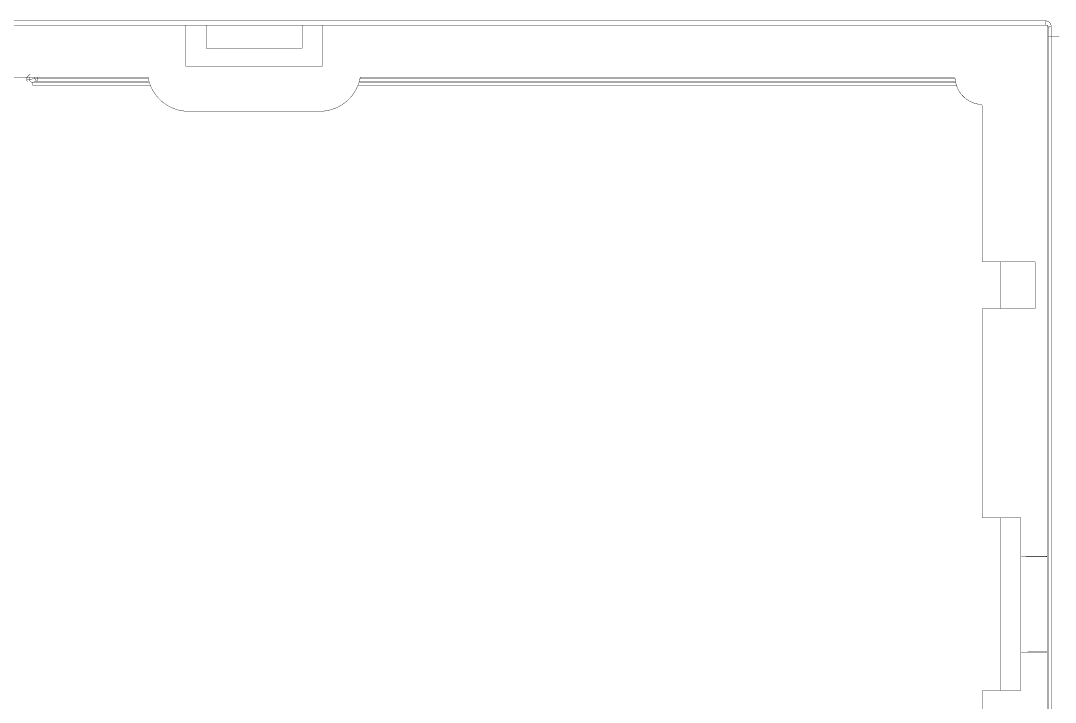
# Model space of a CAD drawing. Header units: inches. Extents: x 0 to 35.2, y -0.7 to 15.9.
# Drawn here: x 14.365 to 15.852, y 12.459 to 13.439 of the extents above; entities that cross this region are included whole.
import ezdxf

# ---------------------------------------------------------------- set-up
doc = ezdxf.new("R2010")
doc.units = ezdxf.units.IN
doc.header["$MEASUREMENT"] = 0
doc.layers.add('Dimensions', color=6, linetype='Continuous')

msp = doc.modelspace()

# ---------------------------------------------------------------- linework, layer by layer
at = {"layer": 'Dimensions', "const_width": 0.0005}
for points in [[(12.4994, 13.4389), (15.8385, 13.4389)], [(12.4994, 13.4329), (15.8385, 13.4329)], [(14.602, 13.3739), (14.602, 13.4329)], [(14.6315, 13.3995), (14.6315, 13.4329)], [(14.7693, 13.3995), (14.7693, 13.4329)], [(14.7989, 13.3739), (14.7989, 13.4329)], [(15.8385, 13.4329), (15.8385, 13.4389)], [(15.8405, 11.7681), (15.8405, 13.4324)], [(15.8425, 13.4155), (15.8425, 13.429)], [(15.8464, 13.4167), (15.8464, 13.4307)], [(15.8425, 13.4155), (15.8425, 13.4158)], [(15.8425, 11.785), (15.8425, 13.4155)], [(15.8425, 13.4158), (15.8428, 13.416)], [(15.8428, 13.416), (15.8431, 13.4162)], [(15.8431, 13.4162), (15.8436, 13.4164)], [(15.8436, 13.4164), (15.8442, 13.4165)], [(15.8442, 13.4165), (15.8449, 13.4166)], [(15.8449, 13.4166), (15.8456, 13.4167)], [(15.8456, 13.4167), (15.8464, 13.4167)], [(15.8464, 11.7838), (15.8464, 13.4167)], [(15.8464, 13.4167), (15.8582, 13.4167)], [(14.6315, 13.3995), (14.7693, 13.3995)], [(14.602, 13.3739), (14.7989, 13.3739)], [(14.2969, 13.3581), (14.5479, 13.3581)], [(14.3736, 13.3546), (14.3736, 13.3581)], [(14.3742, 13.3575), (14.3742, 13.3576)], [(14.3743, 13.3577), (14.3743, 13.3578)], [(14.3742, 13.3576), (14.3743, 13.3577)], [(14.3744, 13.3579), (14.3744, 13.358)], [(14.3743, 13.3578), (14.3744, 13.3579)], [(14.3745, 13.3581), (14.3745, 13.3583)], [(14.3744, 13.358), (14.3745, 13.3581)], [(14.3745, 13.3583), (14.3746, 13.3584)], [(14.3747, 13.3585), (14.3747, 13.3586)], [(14.3746, 13.3584), (14.3747, 13.3585)], [(14.3748, 13.3587), (14.3749, 13.3588)], [(14.3747, 13.3586), (14.3748, 13.3587)], [(14.3749, 13.3588), (14.3749, 13.3589)], [(14.375, 13.359), (14.3751, 13.3591)], [(14.3749, 13.3589), (14.375, 13.359)], [(14.3751, 13.3591), (14.3751, 13.3592)], [(14.3751, 13.3592), (14.3752, 13.3593)], [(14.3753, 13.3594), (14.3754, 13.3595)], [(14.3752, 13.3593), (14.3753, 13.3594)], [(14.3754, 13.3595), (14.3754, 13.3596)], [(14.3754, 13.3596), (14.3755, 13.3597)], [(14.3756, 13.3598), (14.3757, 13.3599)], [(14.3755, 13.3597), (14.3756, 13.3598)], [(14.3757, 13.3599), (14.3758, 13.36)], [(14.3758, 13.36), (14.3758, 13.3601)], [(14.3758, 13.3601), (14.3759, 13.3601)], [(14.3759, 13.3601), (14.376, 13.3602)], [(14.376, 13.3602), (14.3761, 13.3603)], [(14.3761, 13.3603), (14.3762, 13.3604)], [(14.3763, 13.3605), (14.3764, 13.3606)], [(14.3762, 13.3604), (14.3763, 13.3605)], [(14.3764, 13.3606), (14.3765, 13.3606)], [(14.3765, 13.3606), (14.3766, 13.3607)], [(14.3766, 13.3607), (14.3767, 13.3608)], [(14.3767, 13.3608), (14.3768, 13.3609)], [(14.3768, 13.3609), (14.3769, 13.3609)], [(14.3769, 13.3609), (14.377, 13.361)], [(14.377, 13.361), (14.3771, 13.3611)], [(14.3771, 13.3611), (14.3772, 13.3612)], [(14.3772, 13.3612), (14.3773, 13.3612)], [(14.3773, 13.3612), (14.3774, 13.3613)], [(14.3774, 13.3613), (14.3775, 13.3614)], [(14.3775, 13.3614), (14.3776, 13.3614)], [(14.3776, 13.3614), (14.3777, 13.3615)], [(14.3776, 13.3546), (14.3776, 13.3581)], [(14.3777, 13.3615), (14.3778, 13.3615)], [(14.3778, 13.3615), (14.3779, 13.3616)], [(14.3779, 13.3616), (14.378, 13.3616)], [(14.378, 13.3616), (14.3781, 13.3617)], [(14.3781, 13.3617), (14.3783, 13.3618)], [(14.3783, 13.3618), (14.3784, 13.3618)], [(14.3784, 13.3618), (14.3785, 13.3619)], [(14.3853, 13.3561), (14.3853, 13.3581)], [(14.3893, 13.3561), (14.3893, 13.3581)], [(14.853, 13.3581), (15.7046, 13.3581)], [(14.3737, 13.3556), (14.3737, 13.3557)], [(14.3737, 13.3554), (14.3737, 13.3556)], [(14.3737, 13.3553), (14.3737, 13.3554)], [(14.3737, 13.3552), (14.3737, 13.3553)], [(14.3736, 13.3551), (14.3737, 13.3552)], [(14.3736, 13.3549), (14.3736, 13.3551)], [(14.3736, 13.3548), (14.3736, 13.3549)], [(14.3736, 13.3547), (14.3736, 13.3548)], [(14.3736, 13.3546), (14.3736, 13.3547)], [(14.3736, 13.3546), (14.3736, 13.3544)], [(14.3736, 13.3546), (14.3776, 13.3546)], [(14.3736, 13.3544), (14.3736, 13.3543)], [(14.3736, 13.3543), (14.3736, 13.3542)], [(14.3736, 13.3542), (14.3737, 13.3541)], [(14.3737, 13.3541), (14.3737, 13.354)], [(14.3737, 13.354), (14.3737, 13.3538)], [(14.3737, 13.3538), (14.3737, 13.3537)], [(14.3737, 13.3537), (14.3737, 13.3536)], [(14.3737, 13.3536), (14.3737, 13.3535)], [(14.3738, 13.3562), (14.3738, 13.3563)], [(14.3738, 13.356), (14.3738, 13.3562)], [(14.3737, 13.3559), (14.3738, 13.356)], [(14.3737, 13.3558), (14.3737, 13.3559)], [(14.3737, 13.3557), (14.3737, 13.3558)], [(14.3737, 13.3535), (14.3737, 13.3533)], [(14.3737, 13.3533), (14.3738, 13.3532)], [(14.3738, 13.3532), (14.3738, 13.3531)], [(14.3738, 13.3531), (14.3738, 13.353)], [(14.3739, 13.3565), (14.3739, 13.3566)], [(14.3738, 13.3564), (14.3739, 13.3565)], [(14.3738, 13.3563), (14.3738, 13.3564)], [(14.3738, 13.353), (14.3738, 13.3529)], [(14.3738, 13.3529), (14.3739, 13.3527)], [(14.3739, 13.3527), (14.3739, 13.3526)], [(14.3739, 13.3526), (14.3739, 13.3525)], [(14.374, 13.3569), (14.374, 13.357)], [(14.3739, 13.3568), (14.374, 13.3569)], [(14.3739, 13.3566), (14.3739, 13.3568)], [(14.3739, 13.3525), (14.374, 13.3524)], [(14.374, 13.3524), (14.374, 13.3523)], [(14.374, 13.3523), (14.374, 13.3521)], [(14.3741, 13.3572), (14.3741, 13.3574)], [(14.3741, 13.3571), (14.3741, 13.3572)], [(14.374, 13.357), (14.3741, 13.3571)], [(14.374, 13.3521), (14.3741, 13.352)], [(14.3741, 13.352), (14.3741, 13.3519)], [(14.3741, 13.3574), (14.3742, 13.3575)], [(14.3741, 13.3519), (14.3741, 13.3518)], [(14.3741, 13.3518), (14.3742, 13.3517)], [(14.3742, 13.3517), (14.3742, 13.3516)], [(14.3776, 13.3546), (14.3853, 13.3561)], [(14.3776, 13.3546), (14.3776, 13.3545)], [(14.3776, 13.3545), (14.3776, 13.3545)], [(14.3776, 13.3545), (14.3776, 13.3544)], [(14.3776, 13.3544), (14.3776, 13.3543)], [(14.3776, 13.3543), (14.3776, 13.3543)], [(14.3776, 13.3543), (14.3776, 13.3542)], [(14.3776, 13.3542), (14.3776, 13.3541)], [(14.3776, 13.3541), (14.3776, 13.3541)], [(14.3776, 13.3541), (14.3776, 13.354)], [(14.3776, 13.354), (14.3776, 13.354)], [(14.3776, 13.354), (14.3776, 13.3539)], [(14.3776, 13.3539), (14.3776, 13.3538)], [(14.3776, 13.3538), (14.3776, 13.3538)], [(14.3776, 13.3538), (14.3777, 13.3537)], [(14.3777, 13.3537), (14.3777, 13.3537)], [(14.3777, 13.3537), (14.3777, 13.3536)], [(14.3777, 13.3536), (14.3777, 13.3535)], [(14.3777, 13.3535), (14.3777, 13.3535)], [(14.3777, 13.3535), (14.3777, 13.3534)], [(14.3777, 13.3534), (14.3778, 13.3534)], [(14.3778, 13.3534), (14.3778, 13.3533)], [(14.3778, 13.3533), (14.3778, 13.3532)], [(14.3778, 13.3532), (14.3778, 13.3532)], [(14.3778, 13.3532), (14.3778, 13.3531)], [(14.3778, 13.3531), (14.3779, 13.3531)], [(14.3779, 13.3531), (14.3779, 13.353)], [(14.3779, 13.353), (14.3779, 13.353)], [(14.3779, 13.353), (14.3779, 13.3529)], [(14.3779, 13.3529), (14.378, 13.3529)], [(14.378, 13.3529), (14.378, 13.3528)], [(14.378, 13.3528), (14.378, 13.3527)], [(14.378, 13.3527), (14.3781, 13.3527)], [(14.3781, 13.3527), (14.3781, 13.3526)], [(14.3781, 13.3526), (14.3781, 13.3526)], [(14.3781, 13.3526), (14.3781, 13.3525)], [(14.3781, 13.3525), (14.3782, 13.3525)], [(14.3782, 13.3525), (14.3782, 13.3524)], [(14.3782, 13.3524), (14.3782, 13.3524)], [(14.3782, 13.3524), (14.3783, 13.3523)], [(14.3783, 13.3523), (14.3783, 13.3523)], [(14.3783, 13.3523), (14.3784, 13.3522)], [(14.3784, 13.3522), (14.3784, 13.3522)], [(14.3784, 13.3522), (14.3784, 13.3521)], [(14.3784, 13.3521), (14.3785, 13.3521)], [(14.3785, 13.3521), (14.3785, 13.352)], [(14.3785, 13.352), (14.3786, 13.352)], [(14.3786, 13.352), (14.3786, 13.3519)], [(14.3786, 13.3519), (14.3786, 13.3519)], [(14.3786, 13.3519), (14.3787, 13.3518)], [(14.3787, 13.3518), (14.3787, 13.3518)], [(14.3787, 13.3518), (14.3788, 13.3518)], [(14.3788, 13.3518), (14.3788, 13.3517)], [(14.3788, 13.3517), (14.3789, 13.3517)], [(14.3789, 13.3517), (14.3789, 13.3516)], [(14.3789, 13.3516), (14.3789, 13.3516)], [(14.3789, 13.3516), (14.379, 13.3515)], [(14.379, 13.3515), (14.379, 13.3515)], [(14.379, 13.3515), (14.3791, 13.3515)], [(14.3791, 13.3515), (14.3791, 13.3514)], [(14.3791, 13.3514), (14.3792, 13.3514)], [(14.3792, 13.3514), (14.3792, 13.3514)], [(14.3792, 13.3514), (14.3793, 13.3513)], [(14.3793, 13.3513), (14.3793, 13.3513)], [(14.3793, 13.3513), (14.3794, 13.3513)], [(14.3794, 13.3513), (14.3795, 13.3512)], [(14.3795, 13.3512), (14.3795, 13.3512)], [(14.3795, 13.3512), (14.3796, 13.3512)], [(14.3796, 13.3512), (14.3796, 13.3511)], [(14.3796, 13.3511), (14.3797, 13.3511)], [(14.3797, 13.3511), (14.3797, 13.3511)], [(14.3797, 13.3511), (14.3798, 13.351)], [(14.3798, 13.351), (14.3798, 13.351)], [(14.3798, 13.351), (14.3799, 13.351)], [(14.3799, 13.351), (14.3799, 13.351)], [(14.3799, 13.351), (14.38, 13.3509)], [(14.38, 13.3509), (14.3801, 13.3509)], [(14.3801, 13.3509), (14.3801, 13.3509)], [(14.3801, 13.3509), (14.3802, 13.3509)], [(14.3802, 13.3509), (14.3802, 13.3509)], [(14.3802, 13.3509), (14.3803, 13.3508)], [(14.3803, 13.3508), (14.3804, 13.3508)], [(14.3804, 13.3508), (14.3804, 13.3508)], [(14.3804, 13.3508), (14.3805, 13.3508)], [(14.3805, 13.3508), (14.3805, 13.3508)], [(14.3805, 13.3508), (14.3806, 13.3508)], [(14.3806, 13.3508), (14.3807, 13.3507)], [(14.3807, 13.3507), (14.3807, 13.3507)], [(14.3807, 13.3507), (14.3808, 13.3507)], [(14.3808, 13.3507), (14.3808, 13.3507)], [(14.3808, 13.3507), (14.3809, 13.3507)], [(14.3809, 13.3507), (14.381, 13.3507)], [(14.381, 13.3507), (14.381, 13.3507)], [(14.381, 13.3507), (14.3811, 13.3507)], [(14.3811, 13.3507), (14.3811, 13.3507)], [(14.3811, 13.3507), (14.3812, 13.3507)], [(14.3812, 13.3507), (14.3813, 13.3507)], [(14.3813, 13.3507), (14.3813, 13.3507)], [(14.3813, 13.3507), (14.3814, 13.3506)], [(14.3814, 13.3506), (14.3815, 13.3506)], [(14.3815, 13.3506), (14.3815, 13.3506)], [(14.3815, 13.3506), (14.3893, 13.3522)], [(14.3815, 13.3467), (14.3815, 13.3506)], [(14.3815, 13.3506), (14.5497, 13.3506)], [(14.3815, 13.3467), (14.551, 13.3467)], [(14.3853, 13.3561), (14.3893, 13.3561)], [(14.3893, 13.3522), (14.3893, 13.3561)], [(14.3893, 13.3561), (14.5483, 13.3561)], [(14.3893, 13.3522), (14.5492, 13.3522)], [(14.8499, 13.3467), (15.71, 13.3467)], [(14.8512, 13.3506), (15.709, 13.3506)], [(14.8517, 13.3522), (15.7088, 13.3522)], [(14.8526, 13.3561), (15.708, 13.3561)], [(15.7477, 13.0924), (15.7477, 13.315)], [(14.6061, 13.3089), (14.7948, 13.3089)], [(15.7477, 13.0924), (15.8232, 13.0924)], [(15.7733, 13.0255), (15.7733, 13.0924)], [(15.8232, 13.0255), (15.8232, 13.0924)], [(15.7477, 12.7243), (15.7477, 13.0255)], [(15.7477, 13.0255), (15.8232, 13.0255)], [(15.7477, 12.7243), (15.8028, 12.7243)], [(15.7733, 12.4762), (15.7733, 12.7243)], [(15.8028, 12.6692), (15.8028, 12.7243)], [(15.8028, 12.5314), (15.8028, 12.6692)], [(15.8028, 12.6692), (15.8405, 12.6686)], [(15.8028, 12.6692), (15.8405, 12.6692)], [(15.8028, 12.5314), (15.8405, 12.5319)], [(15.8028, 12.5314), (15.8405, 12.5314)], [(15.8028, 12.4762), (15.8028, 12.5314)], [(15.7477, 12.4762), (15.8028, 12.4762)], [(15.7477, 12.1751), (15.7477, 12.4762)]]:
    msp.add_lwpolyline(points, dxfattribs=at)
at = {"layer": 'Dimensions', "const_width": 0.00025}
for points in [[(14.6019, 13.4329, 1), (14.6021, 13.4329, 1)], [(14.6314, 13.4329, 1), (14.6317, 13.4329, 1)], [(14.7692, 13.4329, 1), (14.7695, 13.4329, 1)], [(14.7987, 13.4329, 1), (14.799, 13.4329, 1)], [(15.8384, 13.4389, 1), (15.8386, 13.4389, 1)], [(15.8384, 13.4389, 1), (15.8386, 13.4389, 1)], [(15.8384, 13.4389, 1), (15.8386, 13.4389, 1)], [(15.8384, 13.4329, 1), (15.8386, 13.4329, 1)], [(15.8384, 13.4329, 1), (15.8386, 13.4329, 1)], [(15.8384, 13.4329, 1), (15.8386, 13.4329, 1)], [(15.8404, 13.4324, 1), (15.8406, 13.4324, 1)], [(15.8449, 13.4353, 1), (15.8452, 13.4353, 1)], [(15.8449, 13.4353, 1), (15.8452, 13.4353, 1)], [(15.8423, 13.429, 1), (15.8426, 13.429, 1)], [(15.8423, 13.429, 1), (15.8426, 13.429, 1)], [(15.8423, 13.429, 1), (15.8426, 13.429, 1)], [(15.8431, 13.43, 1), (15.8433, 13.43, 1)], [(15.8431, 13.43, 1), (15.8433, 13.43, 1)], [(15.844, 13.4304, 1), (15.8442, 13.4304, 1)], [(15.844, 13.4304, 1), (15.8442, 13.4304, 1)], [(15.845, 13.4306, 1), (15.8453, 13.4306, 1)], [(15.845, 13.4306, 1), (15.8453, 13.4306, 1)], [(15.8463, 13.4307, 1), (15.8465, 13.4307, 1)], [(15.8463, 13.4307, 1), (15.8465, 13.4307, 1)], [(15.8463, 13.4307, 1), (15.8465, 13.4307, 1)], [(15.8423, 13.4155, 1), (15.8426, 13.4155, 1)], [(15.8423, 13.4155, 1), (15.8426, 13.4155, 1)], [(15.8423, 13.4155, 1), (15.8426, 13.4155, 1)], [(15.8424, 13.4158, 1), (15.8427, 13.4158, 1)], [(15.8424, 13.4158, 1), (15.8427, 13.4158, 1)], [(15.8426, 13.416, 1), (15.8429, 13.416, 1)], [(15.8426, 13.416, 1), (15.8429, 13.416, 1)], [(15.843, 13.4162, 1), (15.8432, 13.4162, 1)], [(15.843, 13.4162, 1), (15.8432, 13.4162, 1)], [(15.8435, 13.4164, 1), (15.8437, 13.4164, 1)], [(15.8435, 13.4164, 1), (15.8437, 13.4164, 1)], [(15.8441, 13.4165, 1), (15.8443, 13.4165, 1)], [(15.8441, 13.4165, 1), (15.8443, 13.4165, 1)], [(15.8448, 13.4166, 1), (15.845, 13.4166, 1)], [(15.8448, 13.4166, 1), (15.845, 13.4166, 1)], [(15.8455, 13.4167, 1), (15.8457, 13.4167, 1)], [(15.8455, 13.4167, 1), (15.8457, 13.4167, 1)], [(15.8463, 13.4167, 1), (15.8465, 13.4167, 1)], [(15.8463, 13.4167, 1), (15.8465, 13.4167, 1)], [(15.8463, 13.4167, 1), (15.8465, 13.4167, 1)], [(15.8463, 13.4167, 1), (15.8465, 13.4167, 1)], [(14.6314, 13.3995, 1), (14.6317, 13.3995, 1)], [(14.6314, 13.3995, 1), (14.6317, 13.3995, 1)], [(14.7692, 13.3995, 1), (14.7695, 13.3995, 1)], [(14.7692, 13.3995, 1), (14.7695, 13.3995, 1)], [(14.6019, 13.3739, 1), (14.6021, 13.3739, 1)], [(14.6019, 13.3739, 1), (14.6021, 13.3739, 1)], [(14.7987, 13.3739, 1), (14.799, 13.3739, 1)], [(14.7987, 13.3739, 1), (14.799, 13.3739, 1)], [(14.3735, 13.3581, 1), (14.3738, 13.3581, 1)], [(14.3742, 13.3577, 1), (14.3744, 13.3577, 1)], [(14.3742, 13.3577, 1), (14.3744, 13.3577, 1)], [(14.3741, 13.3576, 1), (14.3744, 13.3576, 1)], [(14.3741, 13.3576, 1), (14.3744, 13.3576, 1)], [(14.3743, 13.3579, 1), (14.3745, 13.3579, 1)], [(14.3743, 13.3579, 1), (14.3745, 13.3579, 1)], [(14.3742, 13.3578, 1), (14.3745, 13.3578, 1)], [(14.3742, 13.3578, 1), (14.3745, 13.3578, 1)], [(14.3744, 13.3581, 1), (14.3746, 13.3581, 1)], [(14.3744, 13.3581, 1), (14.3746, 13.3581, 1)], [(14.3743, 13.358, 1), (14.3746, 13.358, 1)], [(14.3743, 13.358, 1), (14.3746, 13.358, 1)], [(14.3744, 13.3583, 1), (14.3747, 13.3583, 1)], [(14.3744, 13.3583, 1), (14.3747, 13.3583, 1)], [(14.3745, 13.3585, 1), (14.3748, 13.3585, 1)], [(14.3745, 13.3585, 1), (14.3748, 13.3585, 1)], [(14.3745, 13.3584, 1), (14.3747, 13.3584, 1)], [(14.3745, 13.3584, 1), (14.3747, 13.3584, 1)], [(14.3747, 13.3587, 1), (14.3749, 13.3587, 1)], [(14.3747, 13.3587, 1), (14.3749, 13.3587, 1)], [(14.3746, 13.3586, 1), (14.3749, 13.3586, 1)], [(14.3746, 13.3586, 1), (14.3749, 13.3586, 1)], [(14.3747, 13.3588, 1), (14.375, 13.3588, 1)], [(14.3747, 13.3588, 1), (14.375, 13.3588, 1)], [(14.3749, 13.359, 1), (14.3751, 13.359, 1)], [(14.3749, 13.359, 1), (14.3751, 13.359, 1)], [(14.3748, 13.3589, 1), (14.375, 13.3589, 1)], [(14.3748, 13.3589, 1), (14.375, 13.3589, 1)], [(14.3749, 13.3591, 1), (14.3752, 13.3591, 1)], [(14.3749, 13.3591, 1), (14.3752, 13.3591, 1)], [(14.375, 13.3592, 1), (14.3753, 13.3592, 1)], [(14.375, 13.3592, 1), (14.3753, 13.3592, 1)], [(14.3752, 13.3594, 1), (14.3754, 13.3594, 1)], [(14.3752, 13.3594, 1), (14.3754, 13.3594, 1)], [(14.3751, 13.3593, 1), (14.3753, 13.3593, 1)], [(14.3751, 13.3593, 1), (14.3753, 13.3593, 1)], [(14.3752, 13.3595, 1), (14.3755, 13.3595, 1)], [(14.3752, 13.3595, 1), (14.3755, 13.3595, 1)], [(14.3753, 13.3596, 1), (14.3756, 13.3596, 1)], [(14.3753, 13.3596, 1), (14.3756, 13.3596, 1)], [(14.3755, 13.3598, 1), (14.3757, 13.3598, 1)], [(14.3755, 13.3598, 1), (14.3757, 13.3598, 1)], [(14.3754, 13.3597, 1), (14.3756, 13.3597, 1)], [(14.3754, 13.3597, 1), (14.3756, 13.3597, 1)], [(14.3756, 13.3599, 1), (14.3758, 13.3599, 1)], [(14.3756, 13.3599, 1), (14.3758, 13.3599, 1)], [(14.3756, 13.36, 1), (14.3759, 13.36, 1)], [(14.3756, 13.36, 1), (14.3759, 13.36, 1)], [(14.3757, 13.3601, 1), (14.376, 13.3601, 1)], [(14.3757, 13.3601, 1), (14.376, 13.3601, 1)], [(14.3758, 13.3601, 1), (14.3761, 13.3601, 1)], [(14.3758, 13.3601, 1), (14.3761, 13.3601, 1)], [(14.3759, 13.3602, 1), (14.3761, 13.3602, 1)], [(14.3759, 13.3602, 1), (14.3761, 13.3602, 1)], [(14.376, 13.3603, 1), (14.3762, 13.3603, 1)], [(14.376, 13.3603, 1), (14.3762, 13.3603, 1)], [(14.3762, 13.3605, 1), (14.3764, 13.3605, 1)], [(14.3762, 13.3605, 1), (14.3764, 13.3605, 1)], [(14.3761, 13.3604, 1), (14.3763, 13.3604, 1)], [(14.3761, 13.3604, 1), (14.3763, 13.3604, 1)], [(14.3763, 13.3606, 1), (14.3765, 13.3606, 1)], [(14.3763, 13.3606, 1), (14.3765, 13.3606, 1)], [(14.3764, 13.3606, 1), (14.3766, 13.3606, 1)], [(14.3764, 13.3606, 1), (14.3766, 13.3606, 1)], [(14.3765, 13.3607, 1), (14.3767, 13.3607, 1)], [(14.3765, 13.3607, 1), (14.3767, 13.3607, 1)], [(14.3765, 13.3608, 1), (14.3768, 13.3608, 1)], [(14.3765, 13.3608, 1), (14.3768, 13.3608, 1)], [(14.3766, 13.3609, 1), (14.3769, 13.3609, 1)], [(14.3766, 13.3609, 1), (14.3769, 13.3609, 1)], [(14.3767, 13.3609, 1), (14.377, 13.3609, 1)], [(14.3767, 13.3609, 1), (14.377, 13.3609, 1)], [(14.3768, 13.361, 1), (14.3771, 13.361, 1)], [(14.3768, 13.361, 1), (14.3771, 13.361, 1)], [(14.3769, 13.3611, 1), (14.3772, 13.3611, 1)], [(14.3769, 13.3611, 1), (14.3772, 13.3611, 1)], [(14.3771, 13.3612, 1), (14.3773, 13.3612, 1)], [(14.3771, 13.3612, 1), (14.3773, 13.3612, 1)], [(14.3772, 13.3612, 1), (14.3774, 13.3612, 1)], [(14.3772, 13.3612, 1), (14.3774, 13.3612, 1)], [(14.3773, 13.3613, 1), (14.3775, 13.3613, 1)], [(14.3773, 13.3613, 1), (14.3775, 13.3613, 1)], [(14.3774, 13.3614, 1), (14.3776, 13.3614, 1)], [(14.3774, 13.3614, 1), (14.3776, 13.3614, 1)], [(14.3775, 13.3614, 1), (14.3777, 13.3614, 1)], [(14.3775, 13.3614, 1), (14.3777, 13.3614, 1)], [(14.3774, 13.3581, 1), (14.3777, 13.3581, 1)], [(14.3776, 13.3615, 1), (14.3778, 13.3615, 1)], [(14.3776, 13.3615, 1), (14.3778, 13.3615, 1)], [(14.3777, 13.3615, 1), (14.3779, 13.3615, 1)], [(14.3777, 13.3615, 1), (14.3779, 13.3615, 1)], [(14.3778, 13.3616, 1), (14.378, 13.3616, 1)], [(14.3778, 13.3616, 1), (14.378, 13.3616, 1)], [(14.3779, 13.3616, 1), (14.3782, 13.3616, 1)], [(14.3779, 13.3616, 1), (14.3782, 13.3616, 1)], [(14.378, 13.3617, 1), (14.3783, 13.3617, 1)], [(14.378, 13.3617, 1), (14.3783, 13.3617, 1)], [(14.3781, 13.3618, 1), (14.3784, 13.3618, 1)], [(14.3781, 13.3618, 1), (14.3784, 13.3618, 1)], [(14.3782, 13.3618, 1), (14.3785, 13.3618, 1)], [(14.3782, 13.3618, 1), (14.3785, 13.3618, 1)], [(14.3784, 13.3619, 1), (14.3786, 13.3619, 1)], [(14.3852, 13.3581, 1), (14.3854, 13.3581, 1)], [(14.3891, 13.3581, 1), (14.3894, 13.3581, 1)], [(14.5478, 13.3581, 1), (14.548, 13.3581, 1)], [(14.5478, 13.3581, 1), (14.548, 13.3581, 1)], [(14.8529, 13.3581, 1), (14.8531, 13.3581, 1)], [(14.8529, 13.3581, 1), (14.8531, 13.3581, 1)], [(15.7044, 13.3581, 1), (15.7047, 13.3581, 1)], [(15.7044, 13.3581, 1), (15.7047, 13.3581, 1)], [(14.3736, 13.3556, 1), (14.3738, 13.3556, 1)], [(14.3736, 13.3556, 1), (14.3738, 13.3556, 1)], [(14.3736, 13.3554, 1), (14.3738, 13.3554, 1)], [(14.3736, 13.3554, 1), (14.3738, 13.3554, 1)], [(14.3735, 13.3553, 1), (14.3738, 13.3553, 1)], [(14.3735, 13.3553, 1), (14.3738, 13.3553, 1)], [(14.3735, 13.3552, 1), (14.3738, 13.3552, 1)], [(14.3735, 13.3552, 1), (14.3738, 13.3552, 1)], [(14.3735, 13.3551, 1), (14.3738, 13.3551, 1)], [(14.3735, 13.3551, 1), (14.3738, 13.3551, 1)], [(14.3735, 13.3549, 1), (14.3738, 13.3549, 1)], [(14.3735, 13.3549, 1), (14.3738, 13.3549, 1)], [(14.3735, 13.3548, 1), (14.3738, 13.3548, 1)], [(14.3735, 13.3548, 1), (14.3738, 13.3548, 1)], [(14.3735, 13.3547, 1), (14.3738, 13.3547, 1)], [(14.3735, 13.3547, 1), (14.3738, 13.3547, 1)], [(14.3735, 13.3546, 1), (14.3738, 13.3546, 1)], [(14.3735, 13.3546, 1), (14.3738, 13.3546, 1)], [(14.3735, 13.3546, 1), (14.3738, 13.3546, 1)], [(14.3735, 13.3546, 1), (14.3738, 13.3546, 1)], [(14.3735, 13.3544, 1), (14.3738, 13.3544, 1)], [(14.3735, 13.3544, 1), (14.3738, 13.3544, 1)], [(14.3735, 13.3543, 1), (14.3738, 13.3543, 1)], [(14.3735, 13.3543, 1), (14.3738, 13.3543, 1)], [(14.3735, 13.3542, 1), (14.3738, 13.3542, 1)], [(14.3735, 13.3542, 1), (14.3738, 13.3542, 1)], [(14.3735, 13.3541, 1), (14.3738, 13.3541, 1)], [(14.3735, 13.3541, 1), (14.3738, 13.3541, 1)], [(14.3735, 13.354, 1), (14.3738, 13.354, 1)], [(14.3735, 13.354, 1), (14.3738, 13.354, 1)], [(14.3735, 13.3538, 1), (14.3738, 13.3538, 1)], [(14.3735, 13.3538, 1), (14.3738, 13.3538, 1)], [(14.3736, 13.3537, 1), (14.3738, 13.3537, 1)], [(14.3736, 13.3537, 1), (14.3738, 13.3537, 1)], [(14.3736, 13.3536, 1), (14.3738, 13.3536, 1)], [(14.3736, 13.3536, 1), (14.3738, 13.3536, 1)], [(14.3737, 13.3562, 1), (14.3739, 13.3562, 1)], [(14.3737, 13.3562, 1), (14.3739, 13.3562, 1)], [(14.3736, 13.356, 1), (14.3739, 13.356, 1)], [(14.3736, 13.356, 1), (14.3739, 13.356, 1)], [(14.3736, 13.3559, 1), (14.3739, 13.3559, 1)], [(14.3736, 13.3559, 1), (14.3739, 13.3559, 1)], [(14.3736, 13.3558, 1), (14.3739, 13.3558, 1)], [(14.3736, 13.3558, 1), (14.3739, 13.3558, 1)], [(14.3736, 13.3557, 1), (14.3738, 13.3557, 1)], [(14.3736, 13.3557, 1), (14.3738, 13.3557, 1)], [(14.3736, 13.3535, 1), (14.3738, 13.3535, 1)], [(14.3736, 13.3535, 1), (14.3738, 13.3535, 1)], [(14.3736, 13.3533, 1), (14.3739, 13.3533, 1)], [(14.3736, 13.3533, 1), (14.3739, 13.3533, 1)], [(14.3736, 13.3532, 1), (14.3739, 13.3532, 1)], [(14.3736, 13.3532, 1), (14.3739, 13.3532, 1)], [(14.3737, 13.3531, 1), (14.3739, 13.3531, 1)], [(14.3737, 13.3531, 1), (14.3739, 13.3531, 1)], [(14.3738, 13.3565, 1), (14.374, 13.3565, 1)], [(14.3738, 13.3565, 1), (14.374, 13.3565, 1)], [(14.3737, 13.3564, 1), (14.374, 13.3564, 1)], [(14.3737, 13.3564, 1), (14.374, 13.3564, 1)], [(14.3737, 13.3563, 1), (14.3739, 13.3563, 1)], [(14.3737, 13.3563, 1), (14.3739, 13.3563, 1)], [(14.3737, 13.353, 1), (14.3739, 13.353, 1)], [(14.3737, 13.353, 1), (14.3739, 13.353, 1)], [(14.3737, 13.3529, 1), (14.374, 13.3529, 1)], [(14.3737, 13.3529, 1), (14.374, 13.3529, 1)], [(14.3737, 13.3527, 1), (14.374, 13.3527, 1)], [(14.3737, 13.3527, 1), (14.374, 13.3527, 1)], [(14.3738, 13.3526, 1), (14.374, 13.3526, 1)], [(14.3738, 13.3526, 1), (14.374, 13.3526, 1)], [(14.3739, 13.3569, 1), (14.3741, 13.3569, 1)], [(14.3739, 13.3569, 1), (14.3741, 13.3569, 1)], [(14.3738, 13.3568, 1), (14.3741, 13.3568, 1)], [(14.3738, 13.3568, 1), (14.3741, 13.3568, 1)], [(14.3738, 13.3566, 1), (14.374, 13.3566, 1)], [(14.3738, 13.3566, 1), (14.374, 13.3566, 1)], [(14.3738, 13.3525, 1), (14.374, 13.3525, 1)], [(14.3738, 13.3525, 1), (14.374, 13.3525, 1)], [(14.3738, 13.3524, 1), (14.3741, 13.3524, 1)], [(14.3738, 13.3524, 1), (14.3741, 13.3524, 1)], [(14.3739, 13.3523, 1), (14.3741, 13.3523, 1)], [(14.3739, 13.3523, 1), (14.3741, 13.3523, 1)], [(14.374, 13.3572, 1), (14.3742, 13.3572, 1)], [(14.374, 13.3572, 1), (14.3742, 13.3572, 1)], [(14.3739, 13.3571, 1), (14.3742, 13.3571, 1)], [(14.3739, 13.3571, 1), (14.3742, 13.3571, 1)], [(14.3739, 13.357, 1), (14.3741, 13.357, 1)], [(14.3739, 13.357, 1), (14.3741, 13.357, 1)], [(14.3739, 13.3521, 1), (14.3741, 13.3521, 1)], [(14.3739, 13.3521, 1), (14.3741, 13.3521, 1)], [(14.3739, 13.352, 1), (14.3742, 13.352, 1)], [(14.3739, 13.352, 1), (14.3742, 13.352, 1)], [(14.3741, 13.3575, 1), (14.3743, 13.3575, 1)], [(14.3741, 13.3575, 1), (14.3743, 13.3575, 1)], [(14.374, 13.3574, 1), (14.3743, 13.3574, 1)], [(14.374, 13.3574, 1), (14.3743, 13.3574, 1)], [(14.374, 13.3519, 1), (14.3742, 13.3519, 1)], [(14.374, 13.3519, 1), (14.3742, 13.3519, 1)], [(14.374, 13.3518, 1), (14.3743, 13.3518, 1)], [(14.374, 13.3518, 1), (14.3743, 13.3518, 1)], [(14.3741, 13.3517, 1), (14.3743, 13.3517, 1)], [(14.3741, 13.3517, 1), (14.3743, 13.3517, 1)], [(14.3741, 13.3516, 1), (14.3744, 13.3516, 1)], [(14.3774, 13.3546, 1), (14.3777, 13.3546, 1)], [(14.3774, 13.3546, 1), (14.3777, 13.3546, 1)], [(14.3774, 13.3545, 1), (14.3777, 13.3545, 1)], [(14.3774, 13.3545, 1), (14.3777, 13.3545, 1)], [(14.3774, 13.3546, 1), (14.3777, 13.3546, 1)], [(14.3774, 13.3546, 1), (14.3777, 13.3546, 1)], [(14.3774, 13.3545, 1), (14.3777, 13.3545, 1)], [(14.3774, 13.3545, 1), (14.3777, 13.3545, 1)], [(14.3774, 13.3544, 1), (14.3777, 13.3544, 1)], [(14.3774, 13.3544, 1), (14.3777, 13.3544, 1)], [(14.3775, 13.3543, 1), (14.3777, 13.3543, 1)], [(14.3775, 13.3543, 1), (14.3777, 13.3543, 1)], [(14.3775, 13.3543, 1), (14.3777, 13.3543, 1)], [(14.3775, 13.3543, 1), (14.3777, 13.3543, 1)], [(14.3775, 13.3542, 1), (14.3777, 13.3542, 1)], [(14.3775, 13.3542, 1), (14.3777, 13.3542, 1)], [(14.3775, 13.3541, 1), (14.3777, 13.3541, 1)], [(14.3775, 13.3541, 1), (14.3777, 13.3541, 1)], [(14.3775, 13.3541, 1), (14.3777, 13.3541, 1)], [(14.3775, 13.3541, 1), (14.3777, 13.3541, 1)], [(14.3775, 13.354, 1), (14.3777, 13.354, 1)], [(14.3775, 13.354, 1), (14.3777, 13.354, 1)], [(14.3775, 13.354, 1), (14.3777, 13.354, 1)], [(14.3775, 13.354, 1), (14.3777, 13.354, 1)], [(14.3775, 13.3539, 1), (14.3778, 13.3539, 1)], [(14.3775, 13.3539, 1), (14.3778, 13.3539, 1)], [(14.3775, 13.3538, 1), (14.3778, 13.3538, 1)], [(14.3775, 13.3538, 1), (14.3778, 13.3538, 1)], [(14.3775, 13.3538, 1), (14.3778, 13.3538, 1)], [(14.3775, 13.3538, 1), (14.3778, 13.3538, 1)], [(14.3775, 13.3537, 1), (14.3778, 13.3537, 1)], [(14.3775, 13.3537, 1), (14.3778, 13.3537, 1)], [(14.3776, 13.3537, 1), (14.3778, 13.3537, 1)], [(14.3776, 13.3537, 1), (14.3778, 13.3537, 1)], [(14.3776, 13.3536, 1), (14.3778, 13.3536, 1)], [(14.3776, 13.3536, 1), (14.3778, 13.3536, 1)], [(14.3776, 13.3535, 1), (14.3778, 13.3535, 1)], [(14.3776, 13.3535, 1), (14.3778, 13.3535, 1)], [(14.3776, 13.3535, 1), (14.3778, 13.3535, 1)], [(14.3776, 13.3535, 1), (14.3778, 13.3535, 1)], [(14.3776, 13.3534, 1), (14.3779, 13.3534, 1)], [(14.3776, 13.3534, 1), (14.3779, 13.3534, 1)], [(14.3776, 13.3534, 1), (14.3779, 13.3534, 1)], [(14.3776, 13.3534, 1), (14.3779, 13.3534, 1)], [(14.3777, 13.3533, 1), (14.3779, 13.3533, 1)], [(14.3777, 13.3533, 1), (14.3779, 13.3533, 1)], [(14.3777, 13.3532, 1), (14.3779, 13.3532, 1)], [(14.3777, 13.3532, 1), (14.3779, 13.3532, 1)], [(14.3777, 13.3532, 1), (14.3779, 13.3532, 1)], [(14.3777, 13.3532, 1), (14.3779, 13.3532, 1)], [(14.3777, 13.3531, 1), (14.378, 13.3531, 1)], [(14.3777, 13.3531, 1), (14.378, 13.3531, 1)], [(14.3777, 13.3531, 1), (14.378, 13.3531, 1)], [(14.3777, 13.3531, 1), (14.378, 13.3531, 1)], [(14.3778, 13.353, 1), (14.378, 13.353, 1)], [(14.3778, 13.353, 1), (14.378, 13.353, 1)], [(14.3778, 13.353, 1), (14.378, 13.353, 1)], [(14.3778, 13.353, 1), (14.378, 13.353, 1)], [(14.3778, 13.3529, 1), (14.3781, 13.3529, 1)], [(14.3778, 13.3529, 1), (14.3781, 13.3529, 1)], [(14.3778, 13.3529, 1), (14.3781, 13.3529, 1)], [(14.3778, 13.3529, 1), (14.3781, 13.3529, 1)], [(14.3779, 13.3528, 1), (14.3781, 13.3528, 1)], [(14.3779, 13.3528, 1), (14.3781, 13.3528, 1)], [(14.3779, 13.3527, 1), (14.3782, 13.3527, 1)], [(14.3779, 13.3527, 1), (14.3782, 13.3527, 1)], [(14.3779, 13.3527, 1), (14.3782, 13.3527, 1)], [(14.3779, 13.3527, 1), (14.3782, 13.3527, 1)], [(14.378, 13.3526, 1), (14.3782, 13.3526, 1)], [(14.378, 13.3526, 1), (14.3782, 13.3526, 1)], [(14.378, 13.3526, 1), (14.3782, 13.3526, 1)], [(14.378, 13.3526, 1), (14.3782, 13.3526, 1)], [(14.378, 13.3525, 1), (14.3783, 13.3525, 1)], [(14.378, 13.3525, 1), (14.3783, 13.3525, 1)], [(14.3781, 13.3525, 1), (14.3783, 13.3525, 1)], [(14.3781, 13.3525, 1), (14.3783, 13.3525, 1)], [(14.3781, 13.3524, 1), (14.3783, 13.3524, 1)], [(14.3781, 13.3524, 1), (14.3783, 13.3524, 1)], [(14.3781, 13.3524, 1), (14.3784, 13.3524, 1)], [(14.3781, 13.3524, 1), (14.3784, 13.3524, 1)], [(14.3782, 13.3523, 1), (14.3784, 13.3523, 1)], [(14.3782, 13.3523, 1), (14.3784, 13.3523, 1)], [(14.3782, 13.3523, 1), (14.3784, 13.3523, 1)], [(14.3782, 13.3523, 1), (14.3784, 13.3523, 1)], [(14.3782, 13.3522, 1), (14.3785, 13.3522, 1)], [(14.3782, 13.3522, 1), (14.3785, 13.3522, 1)], [(14.3783, 13.3522, 1), (14.3785, 13.3522, 1)], [(14.3783, 13.3522, 1), (14.3785, 13.3522, 1)], [(14.3783, 13.3521, 1), (14.3786, 13.3521, 1)], [(14.3783, 13.3521, 1), (14.3786, 13.3521, 1)], [(14.3783, 13.3521, 1), (14.3786, 13.3521, 1)], [(14.3783, 13.3521, 1), (14.3786, 13.3521, 1)], [(14.3784, 13.352, 1), (14.3786, 13.352, 1)], [(14.3784, 13.352, 1), (14.3786, 13.352, 1)], [(14.3784, 13.352, 1), (14.3787, 13.352, 1)], [(14.3784, 13.352, 1), (14.3787, 13.352, 1)], [(14.3785, 13.3519, 1), (14.3787, 13.3519, 1)], [(14.3785, 13.3519, 1), (14.3787, 13.3519, 1)], [(14.3785, 13.3519, 1), (14.3788, 13.3519, 1)], [(14.3785, 13.3519, 1), (14.3788, 13.3519, 1)], [(14.3786, 13.3518, 1), (14.3788, 13.3518, 1)], [(14.3786, 13.3518, 1), (14.3788, 13.3518, 1)], [(14.3786, 13.3518, 1), (14.3788, 13.3518, 1)], [(14.3786, 13.3518, 1), (14.3788, 13.3518, 1)], [(14.3786, 13.3518, 1), (14.3789, 13.3518, 1)], [(14.3786, 13.3518, 1), (14.3789, 13.3518, 1)], [(14.3787, 13.3517, 1), (14.3789, 13.3517, 1)], [(14.3787, 13.3517, 1), (14.3789, 13.3517, 1)], [(14.3787, 13.3517, 1), (14.379, 13.3517, 1)], [(14.3787, 13.3517, 1), (14.379, 13.3517, 1)], [(14.3788, 13.3516, 1), (14.379, 13.3516, 1)], [(14.3788, 13.3516, 1), (14.379, 13.3516, 1)], [(14.3788, 13.3516, 1), (14.3791, 13.3516, 1)], [(14.3788, 13.3516, 1), (14.3791, 13.3516, 1)], [(14.3789, 13.3515, 1), (14.3791, 13.3515, 1)], [(14.3789, 13.3515, 1), (14.3791, 13.3515, 1)], [(14.3789, 13.3515, 1), (14.3792, 13.3515, 1)], [(14.3789, 13.3515, 1), (14.3792, 13.3515, 1)], [(14.379, 13.3515, 1), (14.3792, 13.3515, 1)], [(14.379, 13.3515, 1), (14.3792, 13.3515, 1)], [(14.379, 13.3514, 1), (14.3793, 13.3514, 1)], [(14.379, 13.3514, 1), (14.3793, 13.3514, 1)], [(14.3791, 13.3514, 1), (14.3793, 13.3514, 1)], [(14.3791, 13.3514, 1), (14.3793, 13.3514, 1)], [(14.3791, 13.3514, 1), (14.3794, 13.3514, 1)], [(14.3791, 13.3514, 1), (14.3794, 13.3514, 1)], [(14.3792, 13.3513, 1), (14.3794, 13.3513, 1)], [(14.3792, 13.3513, 1), (14.3794, 13.3513, 1)], [(14.3792, 13.3513, 1), (14.3795, 13.3513, 1)], [(14.3792, 13.3513, 1), (14.3795, 13.3513, 1)], [(14.3793, 13.3513, 1), (14.3795, 13.3513, 1)], [(14.3793, 13.3513, 1), (14.3795, 13.3513, 1)], [(14.3793, 13.3512, 1), (14.3796, 13.3512, 1)], [(14.3793, 13.3512, 1), (14.3796, 13.3512, 1)], [(14.3794, 13.3512, 1), (14.3796, 13.3512, 1)], [(14.3794, 13.3512, 1), (14.3796, 13.3512, 1)], [(14.3794, 13.3512, 1), (14.3797, 13.3512, 1)], [(14.3794, 13.3512, 1), (14.3797, 13.3512, 1)], [(14.3795, 13.3511, 1), (14.3797, 13.3511, 1)], [(14.3795, 13.3511, 1), (14.3797, 13.3511, 1)], [(14.3795, 13.3511, 1), (14.3798, 13.3511, 1)], [(14.3795, 13.3511, 1), (14.3798, 13.3511, 1)], [(14.3796, 13.3511, 1), (14.3798, 13.3511, 1)], [(14.3796, 13.3511, 1), (14.3798, 13.3511, 1)], [(14.3797, 13.351, 1), (14.3799, 13.351, 1)], [(14.3797, 13.351, 1), (14.3799, 13.351, 1)], [(14.3797, 13.351, 1), (14.38, 13.351, 1)], [(14.3797, 13.351, 1), (14.38, 13.351, 1)], [(14.3798, 13.351, 1), (14.38, 13.351, 1)], [(14.3798, 13.351, 1), (14.38, 13.351, 1)], [(14.3798, 13.351, 1), (14.3801, 13.351, 1)], [(14.3798, 13.351, 1), (14.3801, 13.351, 1)], [(14.3799, 13.3509, 1), (14.3801, 13.3509, 1)], [(14.3799, 13.3509, 1), (14.3801, 13.3509, 1)], [(14.3799, 13.3509, 1), (14.3802, 13.3509, 1)], [(14.3799, 13.3509, 1), (14.3802, 13.3509, 1)], [(14.38, 13.3509, 1), (14.3802, 13.3509, 1)], [(14.38, 13.3509, 1), (14.3802, 13.3509, 1)], [(14.3801, 13.3509, 1), (14.3803, 13.3509, 1)], [(14.3801, 13.3509, 1), (14.3803, 13.3509, 1)], [(14.3801, 13.3509, 1), (14.3804, 13.3509, 1)], [(14.3801, 13.3509, 1), (14.3804, 13.3509, 1)], [(14.3802, 13.3508, 1), (14.3804, 13.3508, 1)], [(14.3802, 13.3508, 1), (14.3804, 13.3508, 1)], [(14.3802, 13.3508, 1), (14.3805, 13.3508, 1)], [(14.3802, 13.3508, 1), (14.3805, 13.3508, 1)], [(14.3803, 13.3508, 1), (14.3805, 13.3508, 1)], [(14.3803, 13.3508, 1), (14.3805, 13.3508, 1)], [(14.3803, 13.3508, 1), (14.3806, 13.3508, 1)], [(14.3803, 13.3508, 1), (14.3806, 13.3508, 1)], [(14.3804, 13.3508, 1), (14.3807, 13.3508, 1)], [(14.3804, 13.3508, 1), (14.3807, 13.3508, 1)], [(14.3805, 13.3508, 1), (14.3807, 13.3508, 1)], [(14.3805, 13.3508, 1), (14.3807, 13.3508, 1)], [(14.3805, 13.3507, 1), (14.3808, 13.3507, 1)], [(14.3805, 13.3507, 1), (14.3808, 13.3507, 1)], [(14.3806, 13.3507, 1), (14.3808, 13.3507, 1)], [(14.3806, 13.3507, 1), (14.3808, 13.3507, 1)], [(14.3806, 13.3507, 1), (14.3809, 13.3507, 1)], [(14.3806, 13.3507, 1), (14.3809, 13.3507, 1)], [(14.3807, 13.3507, 1), (14.381, 13.3507, 1)], [(14.3807, 13.3507, 1), (14.381, 13.3507, 1)], [(14.3808, 13.3507, 1), (14.381, 13.3507, 1)], [(14.3808, 13.3507, 1), (14.381, 13.3507, 1)], [(14.3808, 13.3507, 1), (14.3811, 13.3507, 1)], [(14.3808, 13.3507, 1), (14.3811, 13.3507, 1)], [(14.3809, 13.3507, 1), (14.3811, 13.3507, 1)], [(14.3809, 13.3507, 1), (14.3811, 13.3507, 1)], [(14.381, 13.3507, 1), (14.3812, 13.3507, 1)], [(14.381, 13.3507, 1), (14.3812, 13.3507, 1)], [(14.381, 13.3507, 1), (14.3813, 13.3507, 1)], [(14.381, 13.3507, 1), (14.3813, 13.3507, 1)], [(14.3811, 13.3507, 1), (14.3813, 13.3507, 1)], [(14.3811, 13.3507, 1), (14.3813, 13.3507, 1)], [(14.3811, 13.3507, 1), (14.3814, 13.3507, 1)], [(14.3811, 13.3507, 1), (14.3814, 13.3507, 1)], [(14.3812, 13.3507, 1), (14.3815, 13.3507, 1)], [(14.3812, 13.3507, 1), (14.3815, 13.3507, 1)], [(14.3813, 13.3506, 1), (14.3815, 13.3506, 1)], [(14.3813, 13.3506, 1), (14.3815, 13.3506, 1)], [(14.3813, 13.3506, 1), (14.3816, 13.3506, 1)], [(14.3813, 13.3506, 1), (14.3816, 13.3506, 1)], [(14.3814, 13.3506, 1), (14.3816, 13.3506, 1)], [(14.3814, 13.3506, 1), (14.3816, 13.3506, 1)], [(14.3814, 13.3506, 1), (14.3816, 13.3506, 1)], [(14.3814, 13.3506, 1), (14.3816, 13.3506, 1)], [(14.3814, 13.3467, 1), (14.3816, 13.3467, 1)], [(14.3814, 13.3467, 1), (14.3816, 13.3467, 1)], [(14.3852, 13.3561, 1), (14.3854, 13.3561, 1)], [(14.3852, 13.3561, 1), (14.3854, 13.3561, 1)], [(14.3852, 13.3561, 1), (14.3854, 13.3561, 1)], [(14.3852, 13.3561, 1), (14.3854, 13.3561, 1)], [(14.3891, 13.3561, 1), (14.3894, 13.3561, 1)], [(14.3891, 13.3561, 1), (14.3894, 13.3561, 1)], [(14.3891, 13.3561, 1), (14.3894, 13.3561, 1)], [(14.3891, 13.3561, 1), (14.3894, 13.3561, 1)], [(14.3891, 13.3522, 1), (14.3894, 13.3522, 1)], [(14.3891, 13.3522, 1), (14.3894, 13.3522, 1)], [(14.3891, 13.3522, 1), (14.3894, 13.3522, 1)], [(14.3891, 13.3522, 1), (14.3894, 13.3522, 1)], [(14.5481, 13.3561, 1), (14.5484, 13.3561, 1)], [(14.5491, 13.3522, 1), (14.5493, 13.3522, 1)], [(14.5495, 13.3506, 1), (14.5498, 13.3506, 1)], [(14.5509, 13.3467, 1), (14.5511, 13.3467, 1)], [(14.8497, 13.3467, 1), (14.85, 13.3467, 1)], [(14.8511, 13.3506, 1), (14.8514, 13.3506, 1)], [(14.8516, 13.3522, 1), (14.8518, 13.3522, 1)], [(14.8525, 13.3561, 1), (14.8528, 13.3561, 1)], [(15.7079, 13.3561, 1), (15.7081, 13.3561, 1)], [(15.7084, 13.3546, 1), (15.7086, 13.3546, 1)], [(15.7084, 13.3546, 1), (15.7086, 13.3546, 1)], [(15.7086, 13.3522, 1), (15.7089, 13.3522, 1)], [(15.7089, 13.3506, 1), (15.7092, 13.3506, 1)], [(15.7099, 13.3467, 1), (15.7101, 13.3467, 1)], [(15.744, 13.3189, 1), (15.7442, 13.3189, 1)], [(15.744, 13.3189, 1), (15.7442, 13.3189, 1)], [(15.7476, 13.315, 1), (15.7478, 13.315, 1)], [(15.7476, 13.315, 1), (15.7478, 13.315, 1)], [(14.606, 13.3089, 1), (14.6062, 13.3089, 1)], [(14.606, 13.3089, 1), (14.6062, 13.3089, 1)], [(14.7946, 13.3089, 1), (14.7949, 13.3089, 1)], [(14.7946, 13.3089, 1), (14.7949, 13.3089, 1)], [(15.7476, 13.0924, 1), (15.7478, 13.0924, 1)], [(15.7476, 13.0924, 1), (15.7478, 13.0924, 1)], [(15.7732, 13.0924, 1), (15.7734, 13.0924, 1)], [(15.8231, 13.0924, 1), (15.8233, 13.0924, 1)], [(15.8231, 13.0924, 1), (15.8233, 13.0924, 1)], [(15.7476, 13.0255, 1), (15.7478, 13.0255, 1)], [(15.7476, 13.0255, 1), (15.7478, 13.0255, 1)], [(15.7732, 13.0255, 1), (15.7734, 13.0255, 1)], [(15.8231, 13.0255, 1), (15.8233, 13.0255, 1)], [(15.8231, 13.0255, 1), (15.8233, 13.0255, 1)], [(15.7476, 12.7243, 1), (15.7478, 12.7243, 1)], [(15.7476, 12.7243, 1), (15.7478, 12.7243, 1)], [(15.7732, 12.7243, 1), (15.7734, 12.7243, 1)], [(15.8027, 12.7243, 1), (15.8029, 12.7243, 1)], [(15.8027, 12.7243, 1), (15.8029, 12.7243, 1)], [(15.8027, 12.6692, 1), (15.8029, 12.6692, 1)], [(15.8027, 12.6692, 1), (15.8029, 12.6692, 1)], [(15.8027, 12.6692, 1), (15.8029, 12.6692, 1)], [(15.8027, 12.6692, 1), (15.8029, 12.6692, 1)], [(15.8404, 12.6692, 1), (15.8406, 12.6692, 1)], [(15.8404, 12.6686, 1), (15.8406, 12.6686, 1)], [(15.8027, 12.5314, 1), (15.8029, 12.5314, 1)], [(15.8027, 12.5314, 1), (15.8029, 12.5314, 1)], [(15.8027, 12.5314, 1), (15.8029, 12.5314, 1)], [(15.8027, 12.5314, 1), (15.8029, 12.5314, 1)], [(15.8404, 12.5319, 1), (15.8406, 12.5319, 1)], [(15.8404, 12.5314, 1), (15.8406, 12.5314, 1)], [(15.7476, 12.4762, 1), (15.7478, 12.4762, 1)], [(15.7476, 12.4762, 1), (15.7478, 12.4762, 1)], [(15.7732, 12.4762, 1), (15.7734, 12.4762, 1)], [(15.8027, 12.4762, 1), (15.8029, 12.4762, 1)], [(15.8027, 12.4762, 1), (15.8029, 12.4762, 1)]]:
    msp.add_lwpolyline(points, format="xyb", close=True, dxfattribs=at)
at = {"layer": 'Dimensions', "const_width": 0.0005}
for points in [[(15.8385, 13.4389, -0.256744), (15.8451, 13.4353)], [(15.8385, 13.4329, -0.414896), (15.8425, 13.429)], [(15.8451, 13.4353, -0.125539), (15.8464, 13.4307)], [(15.8425, 13.429, -0.244456), (15.8432, 13.43)], [(15.8432, 13.43, -0.054122), (15.8441, 13.4304)], [(15.8441, 13.4304, -0.048375), (15.8452, 13.4306)], [(15.8452, 13.4306, -0.017719), (15.8464, 13.4307)], [(14.6061, 13.3089, -0.365977), (14.5479, 13.3581)], [(14.853, 13.3581, -0.365977), (14.7948, 13.3089)], [(15.7046, 13.3581, -0.387795), (15.7085, 13.3546)], [(14.3893, 13.3522, -0.413952), (14.3853, 13.3561)], [(15.7441, 13.3189, -0.361838), (15.7085, 13.3546)], [(15.7441, 13.3189, -0.387795), (15.7477, 13.315)]]:
    msp.add_lwpolyline(points, format="xyb", dxfattribs=at)

doc.saveas('drawing.dxf')
